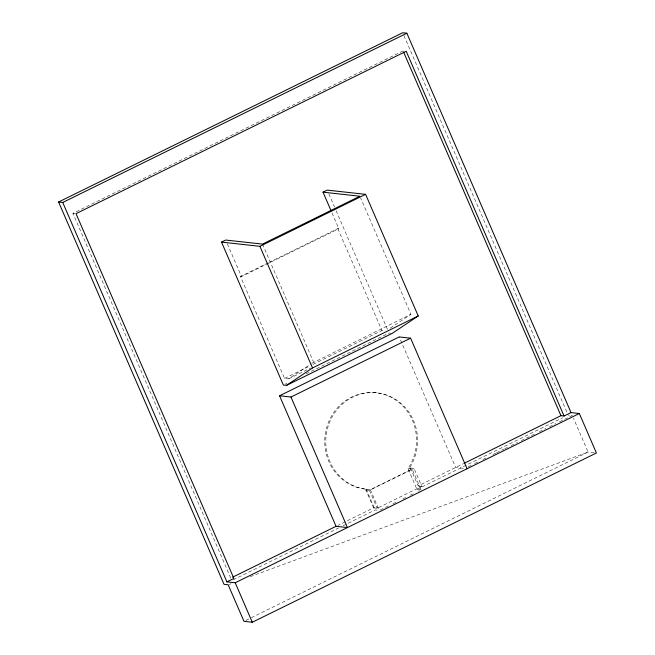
<?xml version="1.0" encoding="UTF-8"?>
<svg xmlns="http://www.w3.org/2000/svg" width="655" height="655" viewBox="0 0 655 655"><rect width="100%" height="100%" fill="white"/><g stroke="black" fill="none" stroke-linecap="round" stroke-linejoin="round"><path stroke-width="0.49" stroke-dasharray="3.27 2.46" d="M268.01 262.933L240.467 276.484L284.565 378.385L288.716 378.844L311.133 363.852M311.96 363.296L410.963 314.302L360.676 198.105M390.208 328.188L410.963 314.302M230.765 578.087L72.918 213.325L403.095 50.91M268.935 262.483L337.8 228.603L338.84 228.718L331.545 211.843M240.467 276.484L241.498 276.598L338.84 228.718M284.565 378.385L309.356 366.194M313.033 364.385L381.898 330.505L384.395 330.783M288.716 378.844L310.748 368.004M285.187 384.149L287.005 383.249M306.139 373.841L389.062 333.051L390.617 333.223M373.571 507.846L365.834 489.973L367.226 489.293A48.47 45.875 -83.7 0 1 327.467 428.583A48.47 45.875 -83.7 0 1 391.502 397.086A48.47 45.875 -83.7 0 1 409.023 468.734L410.415 468.047L414.05 468.448L421.779 486.321L377.198 508.247L373.571 507.846L337.874 525.408M421.132 489.875L416.981 489.416L407.983 468.62A48.47 45.875 -83.7 0 0 390.462 396.971A48.47 45.875 -83.7 0 0 326.427 428.468A48.47 45.875 -83.7 0 0 366.186 489.179L370.337 489.637L412.134 469.078L421.132 489.875L418.406 491.209M365.834 489.973L369.469 490.374L414.05 468.448M410.415 468.047L418.152 485.92L462.995 463.863M376.682 508.19L378.074 507.51M233.188 579.822L338.545 527.995M343.122 525.744L375.184 509.975L378.508 510.335M416.981 489.416L562.645 417.767M380.244 509.983L389.332 505.513M392.967 503.728L397.511 501.493M402.964 498.807L405.691 497.473M410.235 495.237L413.862 493.444M468.268 466.688L471.002 465.345M474.654 463.543L479.214 461.3M482.866 459.507L487.426 457.264M492.904 454.57L495.639 453.227M496.555 452.777L503.851 449.183M504.768 448.732L507.502 447.39M511.154 445.596L517.54 442.452M521.192 440.659L535.79 433.471M539.442 431.678L545.828 428.534M549.48 426.741L555.866 423.597M559.517 421.804L572.29 415.516L568.139 415.065M245.83 620.432L250.423 618.173M251.34 617.722L588.108 452.073L594.568 452.785M229.144 584.432L231.059 583.72M250.259 576.646L588.108 452.073L573.51 418.332M72.918 213.325L75.251 213.579M375.11 392.648L376.15 392.763M463.281 468.3L455.675 467.465L399.19 336.932M407.983 468.62L412.134 469.078M418.152 485.92L421.779 486.321M403.914 35.558L567.738 414.124M328.818 193.847L334.484 206.923M336.097 210.664L388.251 331.184M337.8 228.603L381.898 330.505M370.337 489.637L379.335 510.433M369.469 490.374L377.198 508.247M262.524 244.11L313.622 362.182M366.186 489.179L375.184 509.975M227.31 243.799L241.498 276.598"/><path stroke-width="0.98" d="M323.021 192.169L359.865 196.23L262.524 244.11L225.68 240.049L221.505 242.104L283.361 385.042L286.472 385.386L312.533 367.954L418.234 315.964L365.605 194.347L327.205 190.114L323.021 192.169L331.135 210.91M418.234 315.964L392.173 333.395L286.472 385.386M58.59 202.01L402.702 32.75L406.853 33.209L571.029 412.593L579.331 413.51L596.41 452.99L252.298 622.25L243.996 621.333L228.177 584.784L224.026 584.325L58.59 202.01L62.741 202.469L406.853 33.209M221.505 242.104L259.904 246.337L365.605 194.347M279.562 395.776L290.976 397.036L347.461 527.562L336.04 526.309L279.562 395.776L399.19 336.932L410.603 338.193L467.089 468.718M290.976 397.036L410.603 338.193M232.599 577.186L336.04 526.309M463.912 463.412L560.95 415.679L564.061 416.023L571.029 412.593M62.741 202.469L226.917 581.861L233.884 578.431L76.029 213.669L406.215 51.254L564.061 416.023M226.917 581.861L235.219 582.778L579.331 413.51M403.505 51.851L560.95 415.679M259.904 246.337L312.533 367.954M235.219 582.778L252.298 622.25"/></g></svg>
